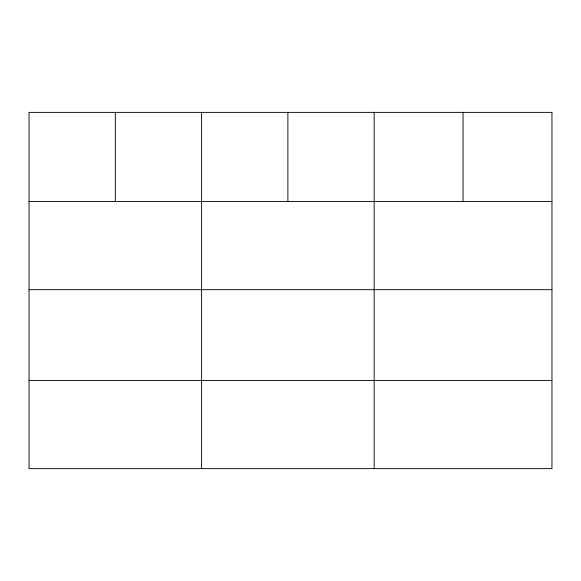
<?xml version="1.0" encoding="UTF-8"?>
<svg xmlns="http://www.w3.org/2000/svg" width="581" height="581" viewBox="0 0 581 581"><rect width="100%" height="100%" fill="white"/><g stroke="black" fill="none" stroke-linecap="round" stroke-linejoin="round"><path stroke-width="0.87" d="M29.05 201.52L551.95 201.52M29.05 289.665L551.95 289.665M29.05 380.482L551.95 380.482M463.057 112.373L463.057 201.52M374.164 112.373L374.164 468.627M287.885 112.373L287.885 201.52M201.607 112.373L201.607 468.627M115.329 112.373L115.329 201.52M551.95 112.373L29.05 112.373L29.05 468.627L551.95 468.627L551.95 112.373"/></g></svg>
